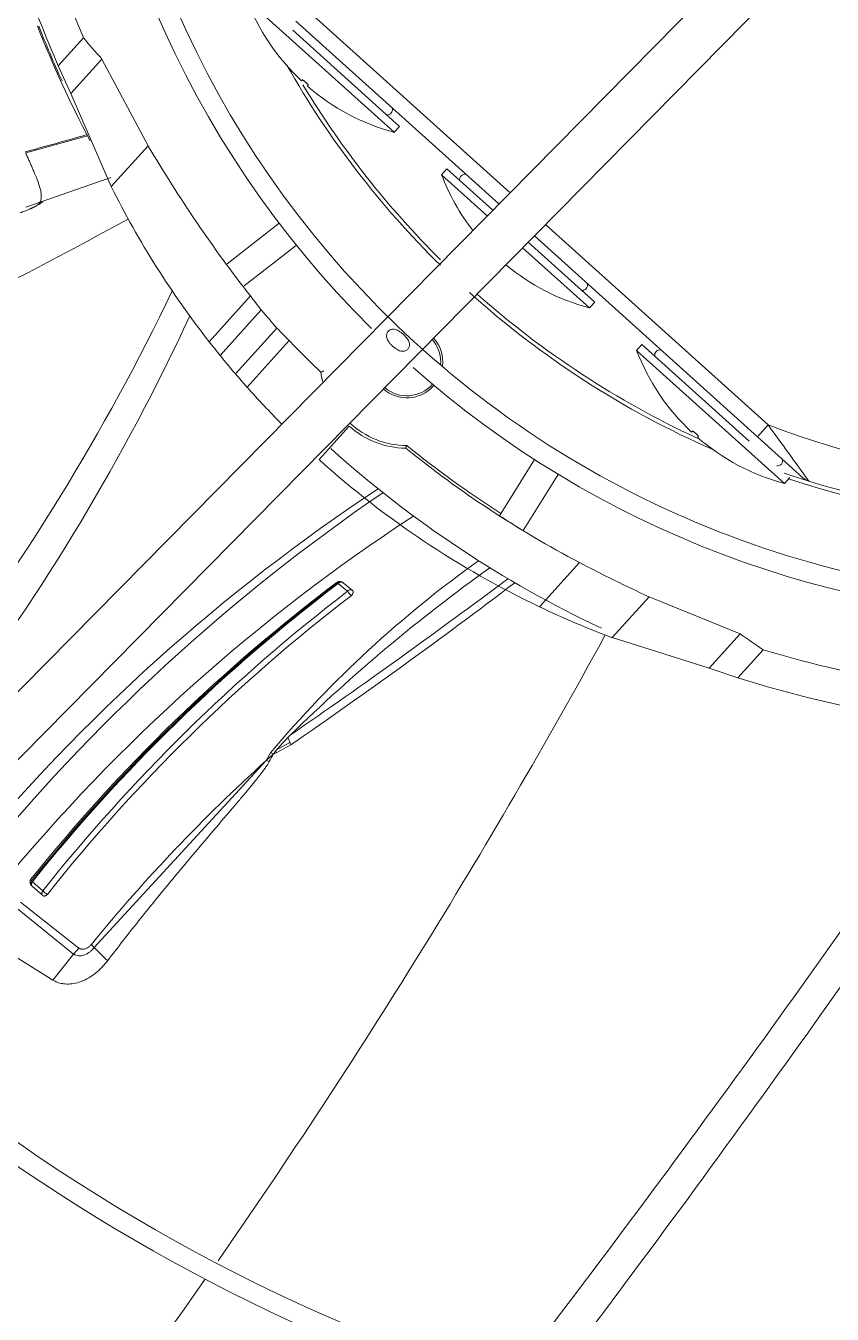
# Model space of a CAD drawing. Header units: millimetres. Extents: x 113490 to 142599, y -20467 to 115.
# Drawn here: x 133546 to 133647.4, y -11573.4 to -11411.4 of the extents above; entities that cross this region are included whole.
import ezdxf

# ---------------------------------------------------------------- set-up
doc = ezdxf.new("R2010")
doc.units = ezdxf.units.MM
doc.layers.add('DV3_0', color=7, linetype='Continuous')

msp = doc.modelspace()

# ---------------------------------------------------------------- linework, layer by layer
at = {"layer": 'DV3_0', "color": 7, "linetype": 'Continuous', "lineweight": 15}
for p, q in [((133664.2, -11374.23), (133330.6, -11712.53)), ((133331.45, -11720.21), (133669.11, -11377.79)), ((133592.34, -11424.75), (133573.76, -11408.02)), ((133579.97, -11410.78), (133605.49, -11433.76)), ((133579.57, -11411.9), (133593.01, -11424.01)), ((133550.09, -11416.38), (133553.26, -11412.86)), ((133551.68, -11419.85), (133555.57, -11415.53)), ((133555.57, -11415.53), (133561.38, -11426.43)), ((133550.09, -11416.38), (133551.68, -11419.85)), ((133580.79, -11418.15), (133580.68, -11418.28)), ((133581.53, -11418.82), (133581.42, -11418.95)), ((133551.68, -11419.85), (133556.75, -11431.57)), ((133546, -11427.34), (133553.78, -11425.19)), ((133592.34, -11424.75), (133593.01, -11424.01)), ((133598.96, -11429.36), (133598.29, -11430.1)), ((133604.02, -11435.26), (133598.29, -11430.1)), ((133598.96, -11429.36), (133604.72, -11434.55)), ((133546.02, -11434.18), (133556.7, -11430.45)), ((133571.33, -11441.3), (133577.88, -11436.18)), ((133609.96, -11437.78), (133638, -11463.03)), ((133573.48, -11444.05), (133580.04, -11438.94)), ((133616.87, -11446.83), (133608.48, -11439.28)), ((133609.18, -11438.57), (133617.54, -11446.09)), ((133616.87, -11446.83), (133617.54, -11446.09)), ((133570.45, -11452.8), (133575.6, -11447.08)), ((133572.39, -11455.13), (133577.59, -11449.36)), ((133623.48, -11451.44), (133622.81, -11452.18)), ((133641.39, -11468.91), (133622.81, -11452.18)), ((133623.48, -11451.44), (133636.96, -11463.57)), ((133629.84, -11462.32), (133629.73, -11462.44)), ((133630.58, -11462.99), (133630.47, -11463.11)), ((133638, -11463.03), (133643.73, -11468.19)), ((133605.58, -11472.96), (133609.99, -11465.91)), ((133608.55, -11474.81), (133612.96, -11467.76)), ((133641.39, -11468.91), (133642.06, -11468.17)), ((133585.15, -11481.33), (133585.26, -11481.36)), ((133585.3, -11481.48), (133586.48, -11482.45)), ((133585.91, -11481.39), (133587.09, -11482.36)), ((133624.38, -11483.15), (133635.83, -11487.79)), ((133619.75, -11488.29), (133631.94, -11492.11)), ((133631.94, -11492.11), (133635.83, -11487.79)), ((133635.56, -11493.33), (133638.72, -11489.81)), ((133631.94, -11492.11), (133635.56, -11493.33)), ((133577.55, -11502.39), (133579.22, -11501.46)), ((133577.23, -11502.89), (133577.5, -11502.79)), ((133577.37, -11502.62), (133577.46, -11502.5)), ((133577.37, -11502.62), (133577.47, -11502.58)), ((133577.46, -11502.5), (133577.55, -11502.39)), ((133577.5, -11502.79), (133579.35, -11501.76)), ((133546.74, -11518.87), (133546.62, -11518.73)), ((133548.16, -11520.13), (133546.85, -11518.98)), ((133548.14, -11520.72), (133546.82, -11519.56)), ((133544.72, -11522.18), (133552.02, -11528.07)), ((133545.35, -11521.56), (133552.7, -11527.32)), ((133552.7, -11527.32), (133552.02, -11528.07)), ((133554.25, -11526.86), (133554.61, -11527.27)), ((133552.02, -11528.07), (133549.42, -11531.36))]:
    msp.add_line(p, q, dxfattribs=at)
at = {"layer": 'DV3_0', "color": 7, "linetype": 'Continuous', "lineweight": 20}
for p, q in [((133581.31, -11409.3), (133606.9, -11432.34)), ((133556.75, -11431.57), (133561.38, -11426.43)), ((133611.36, -11436.36), (133639.34, -11461.54)), ((133569.08, -11451.08), (133574.25, -11445.33)), ((133573.83, -11456.78), (133579.11, -11450.92)), ((133582.89, -11465.89), (133586.67, -11461.68)), ((133639.34, -11461.54), (133638, -11463.03)), ((133610.62, -11484.41), (133615.62, -11478.85)), ((133619.75, -11488.29), (133624.38, -11483.15)), ((133578.96, -11500.86), (133579.25, -11500.56)), ((133579.22, -11501.46), (133579.35, -11501.76)), ((133576.23, -11503.75), (133576.77, -11502.77)), ((133576.69, -11503.33), (133577.16, -11502.9)), ((133577.16, -11502.9), (133576.77, -11502.77)), ((133577.16, -11502.9), (133577.23, -11502.89)), ((133577.24, -11502.78), (133577.23, -11502.89)), ((133577.24, -11502.78), (133577.37, -11502.62)), ((133577.46, -11502.5), (133577.47, -11502.58)), ((133577.47, -11502.58), (133577.5, -11502.79)), ((133554.61, -11527.27), (133576.23, -11503.75)), ((133576.23, -11503.75), (133576.69, -11503.33)), ((133576.23, -11503.75), (133576.62, -11503.88)), ((133549.42, -11531.36), (133541.35, -11526.29))]:
    msp.add_line(p, q, dxfattribs=at)
at = {"layer": 'DV3_0', "color": 7, "linetype": 'Continuous', "lineweight": 15}
for centre, radius, start, end in [((133678.24, -11359.99), 126, 138.321, 225.2028), ((133678.24, -11359.99), 123.5, 137.2092, 226.1082), ((133678.24, -11359.99), 135.7, 186.2429, 202.9304), ((133678.24, -11359.99), 140, 186.7677, 203.7505), ((133599.48, -11398.15), 27.54, 201.0085, 226.9598), ((133678.24, -11359.99), 140.5, 201.4447, 207.9333), ((133678.24, -11359.99), 114.25, 209.5268, 225.4898), ((133678.24, -11359.99), 113.75, 211.1126, 225.2417), ((133599.48, -11398.15), 27.54, 229.0402, 254.9915), ((133591.45, -11421.88), 0.667, 265.0119, 16.2203), ((133403.2, -10900.22), 545.97, 285.1539, 286.0016), ((133716.94, -11334.3), 180.8, 210.6348, 217.8853), ((133624, -11420.23), 27.54, 201.0085, 217.7319), ((133601.23, -11430.69), 0.667, 79.7797, 190.9881), ((133660.5, -11379.69), 116, 206.5688, 217.984), ((133142.11, -10669.83), 871.89, 292.52996, 298.55652), ((133624, -11420.23), 27.54, 230.2425, 254.9915), ((133678.24, -11359.99), 114.25, 251.4688, 315.1695), ((133678.24, -11359.99), 113.75, 252.7316, 315.086), ((133310.65, -11322.98), 281.46, 322.3809, 334.3771), ((133615.97, -11443.96), 0.667, 265.0119, 16.2203), ((133678.24, -11359.99), 123.5, 226.1082, 316.2428), ((133678.24, -11359.99), 114.25, 228, 246.3522), ((133678.24, -11359.99), 113.75, 228.4247, 245.1492), ((133317.74, -11332.51), 274.32, 322.858, 335.1381), ((133678.24, -11359.99), 134.6, 220.315, 221.6017), ((133779.15, -11254.4), 280.42, 224.4915, 225.6493), ((133593.93, -11453.63), 4.25, 0, 41.5341), ((133593.93, -11453.63), 4.5, 0, 41.7492), ((133660.5, -11379.69), 116, 219.0732, 220.5703), ((133648.52, -11442.31), 27.54, 201.0085, 226.9598), ((133625.76, -11452.77), 0.667, 79.7797, 190.9881), ((133678.24, -11359.99), 126, 228.4752, 270), ((133593.93, -11453.63), 4.25, 354.8173, 0), ((133593.93, -11453.63), 4.5, 352.604, 0), ((133594.04, -11453.49), 11.02, 187.4586, 193.6287), ((133660.5, -11379.69), 116, 221.6524, 224.7912), ((133593.93, -11453.63), 4.5, 229.0529, 318), ((133593.93, -11453.63), 4.25, 229.2681, 318.9663), ((133593.93, -11453.63), 10.84, 228, 269.251), ((133593.93, -11453.63), 10.5, 226.9653, 269.8902), ((133678.24, -11359.99), 134, 230.9991, 237.2517), ((133648.52, -11442.31), 27.54, 229.0402, 254.9915), ((133678.24, -11359.99), 140.5, 228.0723, 244.7865), ((133678.24, -11359.99), 134.34, 231.0499, 242.2199), ((133640.5, -11466.04), 0.667, 265.0119, 16.2203), ((133660.5, -11379.69), 116, 228, 244.5279), ((133678.24, -11359.99), 113.75, 251.0766, 252.7316), ((133720.13, -11666.17), 235.59, 123.4411, 140.5553), ((133726.53, -11669.04), 240.79, 124.2777, 140.9245), ((133720.36, -11665.58), 229.92, 123.1154, 140.531), ((133675.83, -11363.85), 129.77, 237.2273, 238.7727), ((133698.96, -11320.44), 178.99, 242.252, 245.3745), ((133714.05, -11652.66), 214.41, 126.9538, 141.3404), ((133715.36, -11653.48), 215.76, 127.0847, 141.4), ((133715.85, -11653.8), 216.19, 127.147, 141.4201), ((133585.49, -11481.85), 0.625, 47.7893, 122.5207), ((133585.57, -11481.75), 0.496, 46.1549, 128.4511), ((133719.67, -11656.24), 218.96, 127.4655, 141.5655), ((133719.91, -11656.47), 218.57, 127.4799, 141.5567), ((133589.06, -11480.96), 2.97, 210.096, 223.8348), ((133660.5, -11379.69), 116, 244.5279, 249.4312), ((132853.84, -11069), 872.24, 325.21173, 331.29356), ((133678.24, -11359.99), 135.7, 253.0696, 269.7571), ((133678.24, -11359.99), 140, 252.2495, 269.2323), ((132081.45, -10413.41), 1921.39, 322.53383, 325.57983), ((132145.55, -10469.09), 1840.9, 322.75622, 325.95172), ((133579.81, -11504.67), 3.19, 143.7116, 146.2521), ((133716.08, -11658.8), 208.79, 132.0492, 140.8077), ((133547.12, -11519.18), 0.485, 140.7317, 232.4456), ((133547.48, -11518.26), 0.962, 219.8162, 228.871), ((133551.93, -11515.93), 5.65, 228.0185, 235.2631), ((133678.24, -11359.99), 233.5, 225.7814, 315.7154), ((133581.73, -11500.85), 37.86, 224.2478, 227.8108), ((133678.24, -11359.99), 236, 227.0266, 270), ((132853.84, -11069), 872.24, 317.88958, 325.02361)]:
    msp.add_arc(centre, radius, start, end, dxfattribs=at)
at = {"layer": 'DV3_0', "color": 7, "linetype": 'Continuous', "lineweight": 20}
for centre, radius, start, end in [((133678.24, -11359.99), 140.35, 201.48, 204.54), ((133678.24, -11359.99), 108.75, 249.0395, 315.4011), ((133042.44, -11900.63), 741, 35.66326, 36.33889), ((133686.28, -11595.15), 143.27, 125.5681, 139.8477), ((133726.67, -11650.87), 210.53, 125.5148, 134.442), ((133105.6, -10812.76), 835.11, 304.55332, 306.86693), ((133147.74, -10875.53), 760.56, 304.57503, 307.19348), ((133606.01, -11527.1), 37.69, 135.8529, 139.0244), ((133717.7, -11580.15), 160.38, 151.2063, 151.6058)]:
    msp.add_arc(centre, radius, start, end, dxfattribs=at)
at = {"layer": 'DV3_0', "color": 7, "linetype": 'Continuous', "lineweight": 15}
for centre, major_axis, ratio, start_param, end_param in [((145282.75, 1586.76), (-11716.76, -13012.77), 0.087151, -0.011968, -0.009675), ((133869.34, -11154.76), (-278.19, -308.96), 0.561586, -0.106694, -0.097329), ((133868.36, -11141.06), (-283.73, -315.12), 0.561586, -0.041148, -0.032008), ((133821.9, -11199.91), (-239.26, -265.73), 0.561585, -0.098855, -0.087977), ((133825.24, -11196.52), (-242.46, -269.28), 0.561586, -0.0731, -0.062386), ((145336.19, 1528.83), (-11711.88, -13007.35), 0.087169, 0.009677, 0.011971)]:
    msp.add_ellipse(centre, major_axis=major_axis, ratio=ratio, start_param=start_param, end_param=end_param, dxfattribs=at)
at = {"layer": 'DV3_0', "color": 7, "linetype": 'Continuous', "lineweight": 20}
msp.add_ellipse((133557.61, -11486.69), major_axis=(22.96, -30.96), ratio=0.289793, start_param=0.87424, end_param=0.89553, dxfattribs=at)
at = {"layer": 'DV3_0', "color": 7, "linetype": 'Continuous', "lineweight": 15}
for points, knots in [([(133581.2, -11418.45), (133581.18, -11418.43), (133581.15, -11418.41), (133581.1, -11418.36), (133581.04, -11418.32), (133580.98, -11418.27), (133580.92, -11418.22), (133580.87, -11418.19), (133580.83, -11418.16), (133580.8, -11418.15), (133580.79, -11418.15), (133580.79, -11418.15)], [0, 0, 0, 0, 0.083334, 0.166303, 0.249826, 0.374984, 0.50015, 0.626605, 0.751629, 0.877407, 1, 1, 1, 1]), ([(133580.79, -11418.15), (133580.79, -11418.15), (133580.79, -11418.15), (133580.81, -11418.15), (133580.83, -11418.16), (133580.87, -11418.19), (133580.92, -11418.22), (133580.98, -11418.27), (133581.05, -11418.32), (133581.12, -11418.38), (133581.17, -11418.43), (133581.2, -11418.45)], [0, 0, 0, 0, 0.081654, 0.164063, 0.248595, 0.373578, 0.500083, 0.625199, 0.750404, 0.875284, 1, 1, 1, 1]), ([(133581.53, -11418.82), (133581.53, -11418.82), (133581.53, -11418.82), (133581.53, -11418.8), (133581.52, -11418.78), (133581.49, -11418.75), (133581.45, -11418.7), (133581.4, -11418.64), (133581.34, -11418.58), (133581.27, -11418.51), (133581.22, -11418.47), (133581.2, -11418.45)], [0, 0, 0, 0, 0.081654, 0.164063, 0.248595, 0.373578, 0.500083, 0.625199, 0.750404, 0.875284, 1, 1, 1, 1]), ([(133581.2, -11418.45), (133581.21, -11418.46), (133581.24, -11418.49), (133581.29, -11418.54), (133581.34, -11418.59), (133581.4, -11418.64), (133581.45, -11418.7), (133581.49, -11418.75), (133581.52, -11418.79), (133581.53, -11418.81), (133581.53, -11418.82), (133581.53, -11418.82)], [0, 0, 0, 0, 0.083334, 0.166303, 0.249826, 0.374984, 0.50015, 0.626605, 0.751629, 0.877407, 1, 1, 1, 1]), ([(133546, -11427.34), (133546.02, -11427.38), (133546.08, -11427.52), (133546.21, -11427.83), (133546.4, -11428.25), (133546.61, -11428.72), (133546.81, -11429.17), (133547.1, -11429.85), (133547.44, -11430.66), (133547.75, -11431.54), (133547.94, -11432.3), (133547.98, -11432.91), (133547.9, -11433.37), (133547.74, -11433.66), (133547.53, -11433.87), (133547.29, -11434.03), (133547.02, -11434.18), (133546.74, -11434.31), (133546.47, -11434.43), (133546.19, -11434.54), (133545.9, -11434.65), (133545.61, -11434.76), (133545.41, -11434.83), (133545.31, -11434.86)], [0, 0, 0, 0, 0.009928, 0.038187, 0.086065, 0.128368, 0.173611, 0.221721, 0.333708, 0.4307, 0.523864, 0.609938, 0.679298, 0.734389, 0.768329, 0.802966, 0.839055, 0.867424, 0.894844, 0.92156, 0.947823, 0.973884, 1, 1, 1, 1]), ([(133546.48, -11434.38), (133546.5, -11434.37), (133546.57, -11434.34), (133546.69, -11434.29), (133546.85, -11434.22), (133547.01, -11434.15), (133547.16, -11434.08), (133547.31, -11434), (133547.68, -11433.81), (133547.97, -11433.62), (133548.17, -11433.44)], [0.1038005, 0.1038005, 0.1038005, 0.1038005, 0.1096647, 0.1280995, 0.1467041, 0.1655182, 0.1845779, 0.2039156, 0.2235604, 0.3323669, 0.3323669, 0.3323669, 0.3323669]), ([(133591.61, -11449.75), (133591.65, -11449.71), (133591.74, -11449.63), (133591.98, -11449.52), (133592.39, -11449.48), (133592.82, -11449.66), (133593.22, -11449.93), (133593.63, -11450.28), (133594.04, -11450.74), (133594.28, -11451.27), (133594.25, -11451.66), (133594.14, -11451.89), (133594.06, -11451.98), (133594.02, -11452.03)], [0, 0, 0, 0, 0.040646, 0.082274, 0.181944, 0.323646, 0.41357, 0.509807, 0.690903, 0.824258, 0.919018, 0.959797, 1, 1, 1, 1]), ([(133594.02, -11452.03), (133593.98, -11452.07), (133593.89, -11452.15), (133593.64, -11452.27), (133593.24, -11452.31), (133592.79, -11452.13), (133592.4, -11451.87), (133592.08, -11451.6), (133591.8, -11451.3), (133591.53, -11450.93), (133591.35, -11450.52), (133591.38, -11450.13), (133591.49, -11449.89), (133591.57, -11449.8), (133591.61, -11449.75)], [0, 0, 0, 0, 0.040717, 0.082601, 0.183674, 0.325225, 0.413967, 0.5088, 0.602375, 0.688214, 0.822702, 0.918959, 0.959862, 1, 1, 1, 1]), ([(133630.24, -11462.61), (133630.23, -11462.6), (133630.19, -11462.57), (133630.15, -11462.53), (133630.09, -11462.48), (133630.03, -11462.43), (133629.97, -11462.38), (133629.92, -11462.35), (133629.88, -11462.33), (133629.85, -11462.31), (133629.84, -11462.32), (133629.84, -11462.32)], [0, 0, 0, 0, 0.083334, 0.166303, 0.249826, 0.374984, 0.50015, 0.626605, 0.751629, 0.877407, 1, 1, 1, 1]), ([(133629.84, -11462.32), (133629.84, -11462.32), (133629.84, -11462.31), (133629.86, -11462.32), (133629.88, -11462.33), (133629.92, -11462.35), (133629.97, -11462.38), (133630.03, -11462.43), (133630.1, -11462.49), (133630.17, -11462.55), (133630.22, -11462.59), (133630.24, -11462.61)], [0, 0, 0, 0, 0.081654, 0.164063, 0.248595, 0.373578, 0.500083, 0.625199, 0.750404, 0.875284, 1, 1, 1, 1]), ([(133630.58, -11462.99), (133630.58, -11462.98), (133630.58, -11462.98), (133630.58, -11462.97), (133630.56, -11462.94), (133630.54, -11462.91), (133630.5, -11462.86), (133630.45, -11462.81), (133630.38, -11462.74), (133630.32, -11462.68), (133630.27, -11462.63), (133630.24, -11462.61)], [0, 0, 0, 0, 0.081654, 0.164063, 0.248595, 0.373578, 0.500083, 0.625199, 0.750404, 0.875284, 1, 1, 1, 1]), ([(133630.24, -11462.61), (133630.26, -11462.63), (133630.29, -11462.66), (133630.34, -11462.7), (133630.39, -11462.75), (133630.45, -11462.81), (133630.5, -11462.86), (133630.54, -11462.91), (133630.57, -11462.95), (133630.58, -11462.98), (133630.58, -11462.98), (133630.58, -11462.99)], [0, 0, 0, 0, 0.083334, 0.166303, 0.249826, 0.374984, 0.50015, 0.626605, 0.751629, 0.877407, 1, 1, 1, 1]), ([(133585.3, -11481.48), (133585.29, -11481.45), (133585.26, -11481.4), (133585.26, -11481.37), (133585.26, -11481.36)], [0, 0, 0, 0, 0.499963, 1, 1, 1, 1]), ([(133585.3, -11481.48), (133585.31, -11481.46), (133585.34, -11481.43), (133585.39, -11481.4), (133585.45, -11481.36), (133585.52, -11481.32), (133585.62, -11481.3), (133585.71, -11481.29), (133585.79, -11481.31), (133585.86, -11481.34), (133585.89, -11481.37), (133585.91, -11481.39)], [0, 0, 0, 0, 0.068335, 0.145469, 0.231665, 0.333262, 0.479836, 0.632249, 0.740429, 0.880915, 1, 1, 1, 1]), ([(133586.48, -11482.45), (133586.57, -11482.35), (133586.69, -11482.29), (133586.92, -11482.26), (133587.02, -11482.29), (133587.09, -11482.36)], [0, 0, 0, 0, 0.5, 0.5, 1, 1, 1, 1]), ([(133587.09, -11482.36), (133587.11, -11482.37), (133587.13, -11482.39), (133587.15, -11482.43), (133587.17, -11482.49), (133587.18, -11482.56), (133587.17, -11482.66), (133587.13, -11482.76), (133587.07, -11482.85), (133587, -11482.94), (133586.94, -11482.99), (133586.91, -11483.02)], [0, 0, 0, 0, 0.07454, 0.149665, 0.227324, 0.351488, 0.476595, 0.607041, 0.740493, 0.871945, 1, 1, 1, 1]), ([(133546.82, -11519.56), (133546.8, -11519.54), (133546.76, -11519.51), (133546.7, -11519.44), (133546.65, -11519.37), (133546.6, -11519.28), (133546.56, -11519.18), (133546.53, -11519.05), (133546.54, -11518.93), (133546.56, -11518.82), (133546.6, -11518.75), (133546.62, -11518.72)], [0, 0, 0, 0, 0.099276, 0.196859, 0.293392, 0.389534, 0.537296, 0.670768, 0.795065, 0.901219, 1, 1, 1, 1]), ([(133546.85, -11518.98), (133546.76, -11519.08), (133546.72, -11519.21), (133546.71, -11519.42), (133546.75, -11519.52), (133546.82, -11519.56)], [0, 0, 0, 0, 0.5, 0.5, 1, 1, 1, 1]), ([(133548.16, -11520.13), (133548.14, -11520.15), (133548.12, -11520.18), (133548.1, -11520.22), (133548.08, -11520.26), (133548.05, -11520.32), (133548.03, -11520.39), (133548.02, -11520.48), (133548.03, -11520.58), (133548.07, -11520.66), (133548.12, -11520.7), (133548.14, -11520.72)], [0, 0, 0, 0, 0.074935, 0.140404, 0.196395, 0.24291, 0.374051, 0.4902, 0.673451, 0.83987, 1, 1, 1, 1]), ([(133548.72, -11520.57), (133548.7, -11520.59), (133548.67, -11520.62), (133548.63, -11520.67), (133548.57, -11520.71), (133548.5, -11520.75), (133548.41, -11520.78), (133548.31, -11520.79), (133548.21, -11520.77), (133548.16, -11520.74), (133548.14, -11520.72)], [0, 0, 0, 0, 0.086931, 0.173955, 0.262548, 0.393393, 0.521895, 0.686293, 0.841595, 1, 1, 1, 1])]:
    msp.add_open_spline(points, degree=3, knots=knots, dxfattribs=at)
for points, degree in [([(133583.49, -11454.74), (133583.3, -11454.83), (133583.12, -11454.92)], 2), ([(133593.91, -11464.13), (133593.85, -11464.3), (133593.79, -11464.47)], 2), ([(133644.47, -11468.61), (133644.2, -11468.53), (133643.94, -11468.38), (133643.73, -11468.19)], 3)]:
    msp.add_open_spline(points, degree=degree, dxfattribs=at)
at = {"layer": 'DV3_0', "color": 7, "linetype": 'Continuous', "lineweight": 20}
for points, knots in [([(133576.62, -11503.88), (133576.59, -11503.93), (133576.53, -11504.04), (133576.44, -11504.2), (133576.32, -11504.37), (133576.2, -11504.56), (133576.06, -11504.76), (133575.9, -11504.97), (133575.74, -11505.2), (133575.56, -11505.43), (133575.36, -11505.68), (133575.15, -11505.95), (133574.79, -11506.41), (133574.22, -11507.1), (133573.44, -11508.05), (133572.55, -11509.1), (133571.04, -11510.87), (133568.77, -11513.52), (133566.24, -11516.52), (133563.96, -11519.26), (133562.08, -11521.56), (133560.18, -11523.93), (133558.24, -11526.38), (133556.96, -11528.06), (133556.31, -11528.9)], [0, 0, 0, 0, 0.005366, 0.011271, 0.017723, 0.024728, 0.032291, 0.040414, 0.0491, 0.058352, 0.068171, 0.078557, 0.089512, 0.123028, 0.161172, 0.203935, 0.251305, 0.377254, 0.527911, 0.617273, 0.709161, 0.803571, 0.900512, 1, 1, 1, 1]), ([(133552.02, -11528.07), (133552.04, -11528.09), (133552.09, -11528.12), (133552.18, -11528.17), (133552.37, -11528.25), (133552.68, -11528.32), (133553.07, -11528.29), (133553.43, -11528.18), (133553.71, -11528.05), (133553.97, -11527.89), (133554.21, -11527.69), (133554.43, -11527.48), (133554.56, -11527.34), (133554.61, -11527.27)], [0, 0, 0, 0, 0.030839, 0.061672, 0.126007, 0.260149, 0.422201, 0.541699, 0.632777, 0.72358, 0.829679, 0.921889, 1, 1, 1, 1]), ([(133552.7, -11527.32), (133552.72, -11527.34), (133552.76, -11527.37), (133552.82, -11527.4), (133552.89, -11527.43), (133552.97, -11527.45), (133553.08, -11527.47), (133553.24, -11527.47), (133553.46, -11527.43), (133553.67, -11527.35), (133553.86, -11527.23), (133554.01, -11527.11), (133554.14, -11526.99), (133554.22, -11526.9), (133554.25, -11526.86)], [0, 0, 0, 0, 0.047301, 0.094525, 0.141988, 0.190001, 0.238866, 0.36075, 0.483615, 0.609309, 0.737697, 0.825774, 0.912802, 1, 1, 1, 1]), ([(133556.31, -11528.9), (133556.25, -11528.97), (133556.14, -11529.12), (133555.97, -11529.32), (133555.79, -11529.52), (133555.61, -11529.72), (133555.42, -11529.91), (133555.23, -11530.09), (133555.04, -11530.26), (133554.83, -11530.43), (133554.4, -11530.77), (133553.71, -11531.21), (133552.76, -11531.63), (133551.82, -11531.85), (133551.11, -11531.86), (133550.61, -11531.8), (133550.29, -11531.73), (133549.99, -11531.64), (133549.7, -11531.51), (133549.52, -11531.41), (133549.42, -11531.36)], [0, 0, 0, 0, 0.030527, 0.060888, 0.091127, 0.121289, 0.151418, 0.181562, 0.211765, 0.242074, 0.272534, 0.40425, 0.533731, 0.654722, 0.774279, 0.82032, 0.865654, 0.910537, 0.955231, 1, 1, 1, 1])]:
    msp.add_open_spline(points, degree=3, knots=knots, dxfattribs=at)

doc.saveas('drawing.dxf')
